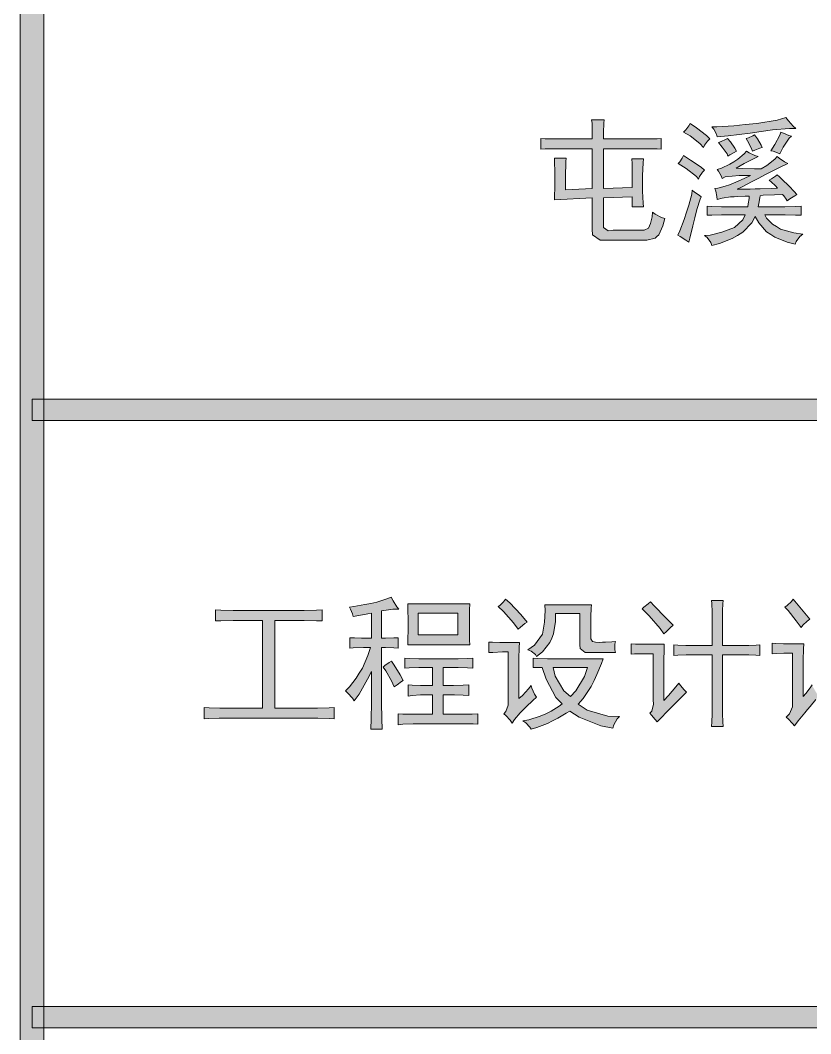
# Model space of a CAD drawing. Header units: millimetres. Extents: x 0 to 414, y 0 to 292.
# Drawn here: x 354.72 to 370.5, y 211.47 to 231.7 of the extents above; entities that cross this region are included whole.
import ezdxf

# ---------------------------------------------------------------- set-up
doc = ezdxf.new("R2010")
doc.units = ezdxf.units.MM

msp = doc.modelspace()

# ---------------------------------------------------------------- hatches: boundary and pattern name
h = msp.add_hatch(color=0)
h.dxf.hatch_style = 2
h.paths.add_polyline_path([(355.194306, 9.846028), (354.721583, 9.846028), (354.721583, 282.620861), (355.194306, 282.620861)])
h = msp.add_hatch(color=0)
h.dxf.hatch_style = 2
h.paths.add_polyline_path([(366.137472, 229.326722), (366.137472, 229.450194), (366.133944, 229.640694), (366.126889, 229.71125), (366.373833, 229.71125), (366.366778, 229.644222), (366.36325, 229.453722), (366.36325, 229.326722), (367.280472, 229.326722), (367.31575, 229.326722), (367.435694, 229.33025), (367.513306, 229.337306), (367.513306, 229.122111), (367.435694, 229.129167), (367.31575, 229.132694), (367.280472, 229.132694), (366.36325, 229.132694), (366.36325, 228.335417), (366.938278, 228.356583), (366.938278, 228.554139), (366.93475, 228.839889), (366.927694, 228.931611), (367.164056, 228.931611), (367.153472, 228.846944), (367.142889, 228.6), (367.142889, 228.44125), (367.142889, 228.2825), (367.153472, 228.046139), (367.164056, 227.972056), (366.938278, 227.972056), (366.938278, 228.173139), (366.36325, 228.151972), (366.36325, 227.629861), (366.36325, 227.559306), (366.4585, 227.495806), (366.55375, 227.502861), (367.118194, 227.502861), (367.178167, 227.502861), (367.259306, 227.548722), (367.280472, 227.594583), (367.301639, 227.636917), (367.333389, 227.7745), (367.343972, 227.866222), (367.396889, 227.823889), (367.520361, 227.756861), (367.587389, 227.735694), (367.545056, 227.594583), (367.467444, 227.414667), (367.428639, 227.379389), (367.393361, 227.344111), (367.227556, 227.308833), (367.097028, 227.308833), (366.447917, 227.308833), (366.29975, 227.305306), (366.144528, 227.411139), (366.137472, 227.524028), (366.137472, 228.151972), (365.382528, 228.109639), (365.386056, 228.169611), (365.393111, 228.370694), (365.393111, 228.515333), (365.393111, 228.6635), (365.386056, 228.878694), (365.382528, 228.942194), (365.615361, 228.942194), (365.611833, 228.878694), (365.604778, 228.564722), (365.604778, 228.31425), (366.137472, 228.335417), (366.137472, 229.132694), (365.477778, 229.132694), (365.382528, 229.132694), (365.199083, 229.129167), (365.114417, 229.122111), (365.114417, 229.337306), (365.199083, 229.33025), (365.382528, 229.326722), (365.477778, 229.326722)])
h = msp.add_hatch(color=0)
h.dxf.hatch_style = 2
h.paths.add_polyline_path([(368.091861, 229.633639), (368.218861, 229.548972), (368.416417, 229.39375), (368.483444, 229.326722), (368.441111, 229.284389), (368.377611, 229.199722), (368.356444, 229.153861), (368.285889, 229.235), (368.091861, 229.390222), (367.961333, 229.464306), (368.003667, 229.506639), (368.067167, 229.591306)])
h = msp.add_hatch(color=0)
h.dxf.hatch_style = 2
h.paths.add_polyline_path([(370.201472, 229.538389), (370.078, 229.538389), (369.735806, 229.506639), (369.513556, 229.474889), (369.291306, 229.443139), (368.853861, 229.390222), (368.635139, 229.369056), (368.6175, 229.421972), (368.564583, 229.524278), (368.525778, 229.570139), (368.628083, 229.570139), (368.963222, 229.591306), (369.192528, 229.612472), (369.425361, 229.633639), (369.827528, 229.704194), (370.000389, 229.753583), (370.053306, 229.690083), (370.152083, 229.580722)])
h = msp.add_hatch(color=0)
h.dxf.hatch_style = 2
h.paths.add_polyline_path([(369.3795, 229.411389), (369.439472, 229.33025), (369.513556, 229.20325), (369.531194, 229.153861), (369.481806, 229.13975), (369.386556, 229.100944), (369.337167, 229.079778), (369.326583, 229.118583), (369.263083, 229.245583), (369.210167, 229.337306), (369.259556, 229.351417), (369.344222, 229.390222)])
h = msp.add_hatch(color=0)
h.dxf.hatch_style = 2
h.paths.add_polyline_path([(370.116806, 229.379639), (370.067417, 229.340833), (369.951, 229.164444), (369.880444, 229.026861), (369.838111, 229.048028), (369.749917, 229.079778), (369.700528, 229.090361), (369.781667, 229.213833), (369.880444, 229.400806), (369.901611, 229.464306), (369.958056, 229.439611), (370.063889, 229.39375)])
h = msp.add_hatch(color=0)
h.dxf.hatch_style = 2
h.paths.add_polyline_path([(368.836222, 229.337306), (368.896194, 229.26675), (368.984389, 229.13975), (369.019667, 229.079778), (368.970278, 229.058611), (368.885611, 229.01275), (368.846806, 228.984528), (368.832694, 229.026861), (368.733917, 229.160917), (368.656306, 229.252639), (368.709222, 229.273806), (368.800944, 229.316139)])
h = msp.add_hatch(color=0)
h.dxf.hatch_style = 2
h.paths.add_polyline_path([(369.22075, 229.079778), (369.270139, 229.048028), (369.386556, 228.995111), (369.453583, 228.973944), (369.397139, 228.952778), (369.171361, 228.836361), (369.009083, 228.741111), (369.129028, 228.734056), (369.3795, 228.727), (369.510028, 228.727), (369.626444, 228.797556), (369.785194, 228.921028), (369.827528, 228.973944), (369.869861, 228.942194), (369.979222, 228.871639), (370.042722, 228.836361), (369.8875, 228.762278), (369.598222, 228.617639), (369.464167, 228.547083), (369.333639, 228.476528), (369.114917, 228.367167), (369.03025, 228.324833), (369.107861, 228.324833), (369.291306, 228.324833), (369.390083, 228.328361), (369.492389, 228.331889), (369.718167, 228.338944), (369.838111, 228.346), (369.795778, 228.391861), (369.711111, 228.473), (369.668778, 228.50475), (369.718167, 228.532972), (369.795778, 228.585889), (369.827528, 228.610583), (369.876917, 228.56825), (369.972167, 228.476528), (370.021556, 228.430667), (370.067417, 228.381278), (370.169722, 228.275444), (370.222639, 228.215472), (370.180306, 228.194306), (370.085056, 228.130806), (370.032139, 228.088472), (370.010972, 228.127278), (369.961583, 228.190778), (369.933361, 228.215472), (369.774611, 228.211944), (369.552361, 228.201361), (369.488861, 228.194306), (369.481806, 228.148444), (369.464167, 228.035556), (369.453583, 227.972056), (369.891028, 227.972056), (369.98275, 227.972056), (370.190889, 227.975583), (370.307306, 227.982639), (370.307306, 227.802722), (370.197944, 227.80625), (369.989806, 227.813306), (369.891028, 227.813306), (369.584111, 227.813306), (369.619389, 227.74275), (369.739333, 227.626333), (369.816944, 227.576944), (369.898083, 227.527556), (370.159139, 227.453472), (370.339056, 227.428778), (370.282611, 227.379389), (370.208528, 227.277083), (370.190889, 227.224167), (370.032139, 227.2665), (369.785194, 227.365278), (369.700528, 227.418194), (369.615861, 227.471111), (369.460639, 227.651028), (369.390083, 227.778028), (369.323056, 227.651028), (369.146667, 227.464056), (369.040833, 227.400556), (368.931472, 227.340583), (368.677472, 227.241806), (368.525778, 227.203), (368.504611, 227.262972), (368.430528, 227.358222), (368.377611, 227.397028), (368.4905, 227.407611), (368.726861, 227.464056), (368.853861, 227.513444), (368.977333, 227.559306), (369.146667, 227.711), (369.189, 227.813306), (368.815056, 227.813306), (368.719806, 227.813306), (368.525778, 227.80625), (368.430528, 227.802722), (368.430528, 227.982639), (368.525778, 227.975583), (368.719806, 227.972056), (368.815056, 227.972056), (369.241917, 227.972056), (369.2525, 228.032028), (369.270139, 228.137861), (369.273667, 228.183722), (369.192528, 228.183722), (369.040833, 228.180194), (368.970278, 228.173139), (368.899722, 228.169611), (368.730389, 228.141389), (368.635139, 228.120222), (368.628083, 228.180194), (368.603389, 228.286028), (368.582222, 228.335417), (368.645722, 228.346), (368.790361, 228.384806), (368.875028, 228.413028), (368.956167, 228.444778), (369.167833, 228.5365), (369.294833, 228.6), (369.072583, 228.6), (368.790361, 228.56825), (368.730389, 228.5365), (368.709222, 228.589417), (368.659833, 228.681139), (368.635139, 228.716417), (368.719806, 228.744639), (368.885611, 228.82225), (368.963222, 228.871639), (369.044361, 228.924556), (369.171361, 229.026861)])
h = msp.add_hatch(color=0)
h.dxf.hatch_style = 2
h.paths.add_polyline_path([(367.961333, 228.995111), (368.102444, 228.903389), (368.310583, 228.762278), (368.377611, 228.705833), (368.342333, 228.6635), (368.282361, 228.575306), (368.261194, 228.525917), (368.218861, 228.578833), (368.01425, 228.734056), (367.8555, 228.836361), (367.883722, 228.868111), (367.936639, 228.945722)])
h = msp.add_hatch(color=0)
h.dxf.hatch_style = 2
h.paths.add_polyline_path([(368.314111, 228.173139), (368.292944, 228.127278), (368.229444, 227.915611), (368.187111, 227.753333), (368.144778, 227.591056), (368.084806, 227.347639), (368.067167, 227.2665), (368.003667, 227.308833), (367.894306, 227.379389), (367.844917, 227.407611), (367.88725, 227.492278), (367.975444, 227.721583), (368.021306, 227.866222), (368.067167, 228.007333), (368.123611, 228.226056), (368.134194, 228.303667), (368.180056, 228.264861), (368.271778, 228.201361)])
h = msp.add_hatch(color=0)
h.dxf.hatch_style = 2
h.paths.add_polyline_path([(404.237472, 224.130306), (404.237472, 223.706972), (354.957944, 223.706972), (354.957944, 224.130306)])
h = msp.add_hatch(color=0)
h.dxf.hatch_style = 2
h.paths.add_polyline_path([(361.290306, 219.981639), (361.382028, 219.992222), (361.597222, 220.031028), (361.717167, 220.055722), (361.837111, 220.080417), (362.038194, 220.143917), (362.122861, 220.182722), (362.161667, 220.108639), (362.239278, 219.988694), (362.278083, 219.939306), (362.239278, 219.942833), (362.158139, 219.942833), (362.115806, 219.93225), (362.073472, 219.925194), (361.98175, 219.911083), (361.932361, 219.904028), (361.932361, 219.36075), (362.009972, 219.36075), (362.175778, 219.367806), (362.263972, 219.371333), (362.263972, 219.163194), (362.175778, 219.166722), (362.009972, 219.173778), (361.932361, 219.173778), (361.932361, 218.196583), (361.932361, 218.076639), (361.939417, 217.748556), (361.942944, 217.543944), (361.720694, 217.543944), (361.72775, 217.748556), (361.731278, 218.069583), (361.731278, 218.186), (361.731278, 218.697528), (361.653667, 218.542306), (361.484333, 218.245972), (361.389083, 218.108389), (361.350278, 218.164833), (361.262083, 218.263611), (361.212694, 218.309472), (361.290306, 218.387083), (361.427889, 218.563472), (361.487861, 218.66225), (361.551361, 218.761028), (361.660722, 219.018556), (361.710111, 219.173778), (361.572528, 219.173778), (361.367917, 219.166722), (361.300889, 219.163194), (361.300889, 219.371333), (361.396139, 219.367806), (361.533722, 219.36075), (361.576056, 219.36075), (361.731278, 219.36075), (361.731278, 219.861694), (361.660722, 219.844056), (361.477278, 219.812306), (361.367917, 219.794667), (361.350278, 219.844056), (361.311472, 219.939306)])
h = msp.add_hatch(color=0)
h.dxf.hatch_style = 2
h.paths.add_polyline_path([(364.405333, 220.136861), (364.493528, 220.066306), (364.71225, 219.837), (364.83925, 219.681778), (364.793389, 219.657083), (364.705194, 219.583), (364.659333, 219.540667), (364.567611, 219.667667), (364.366528, 219.893444), (364.260694, 219.992222), (364.295972, 220.016917), (364.366528, 220.087472)])
h = msp.add_hatch(color=0)
h.dxf.hatch_style = 2
h.paths.add_polyline_path([(368.532833, 219.216111), (368.532833, 219.7735), (368.532833, 219.882861), (368.525778, 220.055722), (368.518722, 220.115694), (368.751556, 220.115694), (368.748028, 220.045139), (368.740972, 219.914611), (368.740972, 219.861694), (368.740972, 219.216111), (369.196056, 219.216111), (369.263083, 219.216111), (369.407722, 219.223167), (369.485333, 219.230222), (369.485333, 219.018556), (369.400667, 219.022083), (369.263083, 219.029139), (369.206639, 219.029139), (368.740972, 219.029139), (368.740972, 217.921417), (368.740972, 217.854389), (368.748028, 217.692111), (368.751556, 217.596861), (368.518722, 217.596861), (368.525778, 217.692111), (368.532833, 217.847333), (368.532833, 217.907306), (368.532833, 219.029139), (368.098917, 219.029139), (368.01425, 219.029139), (367.848444, 219.022083), (367.767306, 219.018556), (367.767306, 219.230222), (367.848444, 219.223167), (368.003667, 219.216111), (368.07775, 219.216111)])
h = msp.add_hatch(color=0)
h.dxf.hatch_style = 2
h.paths.add_polyline_path([(370.307306, 219.572417), (370.212056, 219.706472), (370.049778, 219.911083), (369.98275, 219.981639), (370.028611, 220.016917), (370.113278, 220.094528), (370.152083, 220.136861), (370.483694, 219.738222), (370.42725, 219.699417), (370.339056, 219.618278)])
h = msp.add_hatch(color=0)
h.dxf.hatch_style = 2
h.paths.add_polyline_path([(360.256667, 219.914611), (360.390722, 219.914611), (360.634139, 219.921667), (360.747028, 219.928722), (360.747028, 219.706472), (360.634139, 219.71), (360.390722, 219.717056), (360.256667, 219.717056), (359.801583, 219.717056), (359.801583, 217.96375), (360.524778, 217.96375), (360.651778, 217.96375), (360.884611, 217.970806), (360.990444, 217.974333), (360.990444, 217.752083), (360.884611, 217.759139), (360.658833, 217.766194), (360.535361, 217.766194), (358.817333, 217.766194), (358.693861, 217.766194), (358.482194, 217.759139), (358.394, 217.752083), (358.394, 217.974333), (358.48925, 217.970806), (358.704444, 217.96375), (358.827917, 217.96375), (359.558167, 217.96375), (359.558167, 219.717056), (359.117194, 219.717056), (358.972556, 219.717056), (358.722083, 219.71), (358.61625, 219.706472), (358.61625, 219.928722), (358.722083, 219.921667), (358.972556, 219.914611), (359.117194, 219.914611)])
h = msp.add_hatch(color=0)
h.paths.add_polyline_path([(363.69625, 220.048667), (363.689194, 219.928722), (363.685667, 219.706472), (363.685667, 219.604167), (363.685667, 219.512444), (363.689194, 219.321944), (363.69625, 219.230222), (362.454472, 219.230222), (362.458, 219.332528), (362.465056, 219.533611), (362.465056, 219.628861), (362.465056, 219.720583), (362.458, 219.93225), (362.454472, 220.048667)])
h.paths.add_polyline_path([(363.452833, 219.427778), (363.452833, 219.861694), (362.666139, 219.861694), (362.666139, 219.427778)])
h = msp.add_hatch(color=0)
h.dxf.hatch_style = 2
h.paths.add_polyline_path([(366.091611, 219.075), (365.996361, 219.075), (365.897583, 219.152611), (365.890528, 219.230222), (365.890528, 219.851111), (365.403694, 219.851111), (365.403694, 219.695889), (365.368417, 219.448944), (365.333139, 219.36075), (365.294333, 219.272556), (365.142639, 219.089111), (365.026222, 218.997389), (365.005056, 219.036194), (364.916861, 219.099694), (364.849833, 219.127917), (364.987417, 219.223167), (365.146167, 219.438361), (365.163806, 219.561833), (365.184972, 219.681778), (365.199083, 219.914611), (365.192028, 220.0275), (366.123361, 220.0275), (366.119833, 219.960472), (366.112778, 219.794667), (366.112778, 219.695889), (366.112778, 219.396028), (366.112778, 219.350167), (366.144528, 219.29725), (366.176278, 219.290194), (366.2045, 219.279611), (366.292694, 219.276083), (366.345611, 219.279611), (366.402056, 219.279611), (366.529056, 219.290194), (366.603139, 219.293722), (366.589028, 219.240806), (366.589028, 219.127917), (366.603139, 219.075)])
h = msp.add_hatch(color=0)
h.dxf.hatch_style = 2
h.paths.add_polyline_path([(367.301639, 220.083944), (367.372194, 220.009861), (367.6015, 219.777028), (367.756722, 219.618278), (367.703806, 219.572417), (367.612083, 219.48775), (367.566222, 219.448944), (367.495667, 219.554778), (367.276944, 219.80525), (367.132306, 219.949889), (367.171111, 219.978111), (367.255778, 220.045139)])
h = msp.add_hatch(color=0)
h.dxf.hatch_style = 2
h.paths.add_polyline_path([(364.684028, 219.272556), (364.676972, 219.173778), (364.673444, 218.951528), (364.673444, 218.828056), (364.673444, 218.15425), (364.744, 218.21775), (364.867472, 218.351806), (364.916861, 218.418833), (364.930972, 218.362389), (364.987417, 218.245972), (365.026222, 218.186), (364.955667, 218.118972), (364.821611, 217.991972), (364.761639, 217.932), (364.698139, 217.8685), (364.588778, 217.737972), (364.539389, 217.663889), (364.500583, 217.727389), (364.415917, 217.819111), (364.373583, 217.854389), (364.415917, 217.896722), (364.461778, 218.023722), (364.461778, 218.108389), (364.461778, 219.085583), (364.345361, 219.085583), (364.151333, 219.078528), (364.073722, 219.075), (364.073722, 219.283139), (364.144278, 219.279611), (364.295972, 219.272556), (364.373583, 219.272556)])
h = msp.add_hatch(color=0)
h.dxf.hatch_style = 2
h.paths.add_polyline_path([(367.576806, 219.240806), (367.573278, 219.134972), (367.566222, 218.912722), (367.566222, 218.796306), (367.566222, 218.118972), (367.661472, 218.214222), (367.809639, 218.387083), (367.866083, 218.464694), (367.897833, 218.418833), (367.975444, 218.330639), (368.021306, 218.284778), (367.710861, 217.974333), (367.640306, 217.903778), (367.499194, 217.759139), (367.432167, 217.688583), (367.393361, 217.737972), (367.322806, 217.826167), (367.287528, 217.864972), (367.326333, 217.907306), (367.361611, 218.041361), (367.354556, 218.129556), (367.354556, 219.050306), (367.206389, 219.050306), (366.984139, 219.046778), (366.913583, 219.039722), (366.913583, 219.251389), (367.001778, 219.244333), (367.121722, 219.240806), (367.157, 219.240806)])
h = msp.add_hatch(color=0)
h.dxf.hatch_style = 2
h.paths.add_polyline_path([(370.007444, 217.787361), (370.074472, 217.854389), (370.137972, 217.991972), (370.137972, 218.062528), (370.137972, 219.060889), (370.039194, 219.060889), (369.961583, 219.060889), (369.806361, 219.057361), (369.72875, 219.050306), (369.72875, 219.261972), (369.802833, 219.254917), (369.958056, 219.251389), (370.039194, 219.251389), (370.360222, 219.251389), (370.356694, 219.145556), (370.349639, 218.923306), (370.349639, 218.806889), (370.349639, 218.196583), (370.399028, 218.256556), (370.487222, 218.372972), (370.526028, 218.429417), (370.55425, 218.369444), (370.621278, 218.256556), (370.660083, 218.207167), (370.600111, 218.136611), (370.487222, 217.999028), (370.434306, 217.935528), (370.381389, 217.872028), (370.250861, 217.70975), (370.17325, 217.610972), (370.134444, 217.660361), (370.049778, 217.748556)])
h = msp.add_hatch(color=0)
h.dxf.hatch_style = 2
h.paths.add_polyline_path([(362.133444, 218.905667), (362.186361, 218.824528), (362.302778, 218.6305), (362.366278, 218.517611), (362.331, 218.496444), (362.242806, 218.429417), (362.186361, 218.387083), (362.133444, 218.507028), (362.020556, 218.708111), (361.967639, 218.785722), (361.999389, 218.813944), (362.084056, 218.873917)])
h = msp.add_hatch(color=0)
h.dxf.hatch_style = 2
h.paths.add_polyline_path([(363.375222, 218.951528), (363.463417, 218.951528), (363.650389, 218.958583), (363.752694, 218.962111), (363.752694, 218.764556), (363.650389, 218.768083), (363.463417, 218.775139), (363.375222, 218.775139), (363.163556, 218.775139), (363.163556, 218.418833), (363.287028, 218.418833), (363.368167, 218.418833), (363.562194, 218.425889), (363.675083, 218.429417), (363.675083, 218.21775), (363.562194, 218.224806), (363.385806, 218.231861), (363.318778, 218.231861), (363.163556, 218.231861), (363.163556, 217.843806), (363.428139, 217.843806), (363.530444, 217.843806), (363.738583, 217.847333), (363.851472, 217.854389), (363.851472, 217.642722), (363.763278, 217.649778), (363.551611, 217.653306), (363.428139, 217.653306), (362.687306, 217.653306), (362.563833, 217.653306), (362.355694, 217.642722), (362.263972, 217.632139), (362.263972, 217.854389), (362.355694, 217.847333), (362.563833, 217.843806), (362.687306, 217.843806), (362.951889, 217.843806), (362.951889, 218.231861), (362.796667, 218.231861), (362.708472, 218.231861), (362.542667, 218.21775), (362.465056, 218.207167), (362.465056, 218.429417), (362.542667, 218.425889), (362.708472, 218.418833), (362.796667, 218.418833), (362.951889, 218.418833), (362.951889, 218.775139), (362.7755, 218.775139), (362.676722, 218.775139), (362.486222, 218.768083), (362.398028, 218.764556), (362.398028, 218.962111), (362.486222, 218.958583), (362.676722, 218.951528), (362.7755, 218.951528)])
h = msp.add_hatch(color=0)
h.paths.add_polyline_path([(364.959194, 218.962111), (365.047389, 218.958583), (365.248472, 218.951528), (365.357833, 218.951528), (366.356194, 218.951528), (366.324444, 218.85275), (366.232722, 218.634028), (366.176278, 218.514083), (366.116306, 218.394139), (365.957556, 218.157778), (365.858778, 218.041361), (366.035167, 217.924944), (366.447917, 217.805), (366.68075, 217.797944), (366.634889, 217.748556), (366.567861, 217.632139), (366.546694, 217.565111), (366.306806, 217.6145), (365.879944, 217.787361), (365.692972, 217.907306), (365.618889, 217.864972), (365.449556, 217.766194), (365.34725, 217.713278), (365.248472, 217.660361), (365.033278, 217.575694), (364.916861, 217.543944), (364.892167, 217.586278), (364.811028, 217.670944), (364.751056, 217.70975), (364.871, 217.730917), (365.100306, 217.805), (365.209667, 217.854389), (365.319028, 217.903778), (365.481306, 218.002556), (365.53775, 218.051944), (365.414278, 218.178944), (365.216722, 218.542306), (365.139111, 218.775139), (364.959194, 218.775139)])
h.paths.add_polyline_path([(365.703556, 218.196583), (365.812917, 218.309472), (365.985778, 218.595222), (366.04575, 218.775139), (365.357833, 218.775139), (365.396639, 218.602278), (365.5695, 218.313)])
h = msp.add_hatch(color=0)
h.dxf.hatch_style = 2
h.paths.add_polyline_path([(404.237472, 212.008861), (404.237472, 211.585528), (354.957944, 211.585528), (354.957944, 212.008861)])

# ---------------------------------------------------------------- linework, layer by layer
at = {"color": 0, "lineweight": 0}
for points in [[(355.194306, 9.846028), (354.721583, 9.846028), (354.721583, 282.620861), (355.194306, 282.620861)], [(366.137472, 229.326722), (366.137472, 229.450194), (366.133944, 229.640694), (366.126889, 229.71125), (366.373833, 229.71125), (366.366778, 229.644222), (366.36325, 229.453722), (366.36325, 229.326722), (367.280472, 229.326722), (367.31575, 229.326722), (367.435694, 229.33025), (367.513306, 229.337306), (367.513306, 229.122111), (367.435694, 229.129167), (367.31575, 229.132694), (367.280472, 229.132694), (366.36325, 229.132694), (366.36325, 228.335417), (366.938278, 228.356583), (366.938278, 228.554139), (366.93475, 228.839889), (366.927694, 228.931611), (367.164056, 228.931611), (367.153472, 228.846944), (367.142889, 228.6), (367.142889, 228.44125), (367.142889, 228.2825), (367.153472, 228.046139), (367.164056, 227.972056), (366.938278, 227.972056), (366.938278, 228.173139), (366.36325, 228.151972), (366.36325, 227.629861), (366.36325, 227.559306), (366.4585, 227.495806), (366.55375, 227.502861), (367.118194, 227.502861), (367.178167, 227.502861), (367.259306, 227.548722), (367.280472, 227.594583), (367.301639, 227.636917), (367.333389, 227.7745), (367.343972, 227.866222), (367.396889, 227.823889), (367.520361, 227.756861), (367.587389, 227.735694), (367.545056, 227.594583), (367.467444, 227.414667), (367.428639, 227.379389), (367.393361, 227.344111), (367.227556, 227.308833), (367.097028, 227.308833), (366.447917, 227.308833), (366.29975, 227.305306), (366.144528, 227.411139), (366.137472, 227.524028), (366.137472, 228.151972), (365.382528, 228.109639), (365.386056, 228.169611), (365.393111, 228.370694), (365.393111, 228.515333), (365.393111, 228.6635), (365.386056, 228.878694), (365.382528, 228.942194), (365.615361, 228.942194), (365.611833, 228.878694), (365.604778, 228.564722), (365.604778, 228.31425), (366.137472, 228.335417), (366.137472, 229.132694), (365.477778, 229.132694), (365.382528, 229.132694), (365.199083, 229.129167), (365.114417, 229.122111), (365.114417, 229.337306), (365.199083, 229.33025), (365.382528, 229.326722), (365.477778, 229.326722)], [(368.091861, 229.633639), (368.218861, 229.548972), (368.416417, 229.39375), (368.483444, 229.326722), (368.441111, 229.284389), (368.377611, 229.199722), (368.356444, 229.153861), (368.285889, 229.235), (368.091861, 229.390222), (367.961333, 229.464306), (368.003667, 229.506639), (368.067167, 229.591306)], [(370.201472, 229.538389), (370.078, 229.538389), (369.735806, 229.506639), (369.513556, 229.474889), (369.291306, 229.443139), (368.853861, 229.390222), (368.635139, 229.369056), (368.6175, 229.421972), (368.564583, 229.524278), (368.525778, 229.570139), (368.628083, 229.570139), (368.963222, 229.591306), (369.192528, 229.612472), (369.425361, 229.633639), (369.827528, 229.704194), (370.000389, 229.753583), (370.053306, 229.690083), (370.152083, 229.580722)], [(369.3795, 229.411389), (369.439472, 229.33025), (369.513556, 229.20325), (369.531194, 229.153861), (369.481806, 229.13975), (369.386556, 229.100944), (369.337167, 229.079778), (369.326583, 229.118583), (369.263083, 229.245583), (369.210167, 229.337306), (369.259556, 229.351417), (369.344222, 229.390222)], [(370.116806, 229.379639), (370.067417, 229.340833), (369.951, 229.164444), (369.880444, 229.026861), (369.838111, 229.048028), (369.749917, 229.079778), (369.700528, 229.090361), (369.781667, 229.213833), (369.880444, 229.400806), (369.901611, 229.464306), (369.958056, 229.439611), (370.063889, 229.39375)], [(368.836222, 229.337306), (368.896194, 229.26675), (368.984389, 229.13975), (369.019667, 229.079778), (368.970278, 229.058611), (368.885611, 229.01275), (368.846806, 228.984528), (368.832694, 229.026861), (368.733917, 229.160917), (368.656306, 229.252639), (368.709222, 229.273806), (368.800944, 229.316139)], [(369.22075, 229.079778), (369.270139, 229.048028), (369.386556, 228.995111), (369.453583, 228.973944), (369.397139, 228.952778), (369.171361, 228.836361), (369.009083, 228.741111), (369.129028, 228.734056), (369.3795, 228.727), (369.510028, 228.727), (369.626444, 228.797556), (369.785194, 228.921028), (369.827528, 228.973944), (369.869861, 228.942194), (369.979222, 228.871639), (370.042722, 228.836361), (369.8875, 228.762278), (369.598222, 228.617639), (369.464167, 228.547083), (369.333639, 228.476528), (369.114917, 228.367167), (369.03025, 228.324833), (369.107861, 228.324833), (369.291306, 228.324833), (369.390083, 228.328361), (369.492389, 228.331889), (369.718167, 228.338944), (369.838111, 228.346), (369.795778, 228.391861), (369.711111, 228.473), (369.668778, 228.50475), (369.718167, 228.532972), (369.795778, 228.585889), (369.827528, 228.610583), (369.876917, 228.56825), (369.972167, 228.476528), (370.021556, 228.430667), (370.067417, 228.381278), (370.169722, 228.275444), (370.222639, 228.215472), (370.180306, 228.194306), (370.085056, 228.130806), (370.032139, 228.088472), (370.010972, 228.127278), (369.961583, 228.190778), (369.933361, 228.215472), (369.774611, 228.211944), (369.552361, 228.201361), (369.488861, 228.194306), (369.481806, 228.148444), (369.464167, 228.035556), (369.453583, 227.972056), (369.891028, 227.972056), (369.98275, 227.972056), (370.190889, 227.975583), (370.307306, 227.982639), (370.307306, 227.802722), (370.197944, 227.80625), (369.989806, 227.813306), (369.891028, 227.813306), (369.584111, 227.813306), (369.619389, 227.74275), (369.739333, 227.626333), (369.816944, 227.576944), (369.898083, 227.527556), (370.159139, 227.453472), (370.339056, 227.428778), (370.282611, 227.379389), (370.208528, 227.277083), (370.190889, 227.224167), (370.032139, 227.2665), (369.785194, 227.365278), (369.700528, 227.418194), (369.615861, 227.471111), (369.460639, 227.651028), (369.390083, 227.778028), (369.323056, 227.651028), (369.146667, 227.464056), (369.040833, 227.400556), (368.931472, 227.340583), (368.677472, 227.241806), (368.525778, 227.203), (368.504611, 227.262972), (368.430528, 227.358222), (368.377611, 227.397028), (368.4905, 227.407611), (368.726861, 227.464056), (368.853861, 227.513444), (368.977333, 227.559306), (369.146667, 227.711), (369.189, 227.813306), (368.815056, 227.813306), (368.719806, 227.813306), (368.525778, 227.80625), (368.430528, 227.802722), (368.430528, 227.982639), (368.525778, 227.975583), (368.719806, 227.972056), (368.815056, 227.972056), (369.241917, 227.972056), (369.2525, 228.032028), (369.270139, 228.137861), (369.273667, 228.183722), (369.192528, 228.183722), (369.040833, 228.180194), (368.970278, 228.173139), (368.899722, 228.169611), (368.730389, 228.141389), (368.635139, 228.120222), (368.628083, 228.180194), (368.603389, 228.286028), (368.582222, 228.335417), (368.645722, 228.346), (368.790361, 228.384806), (368.875028, 228.413028), (368.956167, 228.444778), (369.167833, 228.5365), (369.294833, 228.6), (369.072583, 228.6), (368.790361, 228.56825), (368.730389, 228.5365), (368.709222, 228.589417), (368.659833, 228.681139), (368.635139, 228.716417), (368.719806, 228.744639), (368.885611, 228.82225), (368.963222, 228.871639), (369.044361, 228.924556), (369.171361, 229.026861)], [(367.961333, 228.995111), (368.102444, 228.903389), (368.310583, 228.762278), (368.377611, 228.705833), (368.342333, 228.6635), (368.282361, 228.575306), (368.261194, 228.525917), (368.218861, 228.578833), (368.01425, 228.734056), (367.8555, 228.836361), (367.883722, 228.868111), (367.936639, 228.945722)], [(368.314111, 228.173139), (368.292944, 228.127278), (368.229444, 227.915611), (368.187111, 227.753333), (368.144778, 227.591056), (368.084806, 227.347639), (368.067167, 227.2665), (368.003667, 227.308833), (367.894306, 227.379389), (367.844917, 227.407611), (367.88725, 227.492278), (367.975444, 227.721583), (368.021306, 227.866222), (368.067167, 228.007333), (368.123611, 228.226056), (368.134194, 228.303667), (368.180056, 228.264861), (368.271778, 228.201361)], [(404.237472, 224.130306), (404.237472, 223.706972), (354.957944, 223.706972), (354.957944, 224.130306)], [(361.290306, 219.981639), (361.382028, 219.992222), (361.597222, 220.031028), (361.717167, 220.055722), (361.837111, 220.080417), (362.038194, 220.143917), (362.122861, 220.182722), (362.161667, 220.108639), (362.239278, 219.988694), (362.278083, 219.939306), (362.239278, 219.942833), (362.158139, 219.942833), (362.115806, 219.93225), (362.073472, 219.925194), (361.98175, 219.911083), (361.932361, 219.904028), (361.932361, 219.36075), (362.009972, 219.36075), (362.175778, 219.367806), (362.263972, 219.371333), (362.263972, 219.163194), (362.175778, 219.166722), (362.009972, 219.173778), (361.932361, 219.173778), (361.932361, 218.196583), (361.932361, 218.076639), (361.939417, 217.748556), (361.942944, 217.543944), (361.720694, 217.543944), (361.72775, 217.748556), (361.731278, 218.069583), (361.731278, 218.186), (361.731278, 218.697528), (361.653667, 218.542306), (361.484333, 218.245972), (361.389083, 218.108389), (361.350278, 218.164833), (361.262083, 218.263611), (361.212694, 218.309472), (361.290306, 218.387083), (361.427889, 218.563472), (361.487861, 218.66225), (361.551361, 218.761028), (361.660722, 219.018556), (361.710111, 219.173778), (361.572528, 219.173778), (361.367917, 219.166722), (361.300889, 219.163194), (361.300889, 219.371333), (361.396139, 219.367806), (361.533722, 219.36075), (361.576056, 219.36075), (361.731278, 219.36075), (361.731278, 219.861694), (361.660722, 219.844056), (361.477278, 219.812306), (361.367917, 219.794667), (361.350278, 219.844056), (361.311472, 219.939306)], [(364.405333, 220.136861), (364.493528, 220.066306), (364.71225, 219.837), (364.83925, 219.681778), (364.793389, 219.657083), (364.705194, 219.583), (364.659333, 219.540667), (364.567611, 219.667667), (364.366528, 219.893444), (364.260694, 219.992222), (364.295972, 220.016917), (364.366528, 220.087472)], [(368.532833, 219.216111), (368.532833, 219.7735), (368.532833, 219.882861), (368.525778, 220.055722), (368.518722, 220.115694), (368.751556, 220.115694), (368.748028, 220.045139), (368.740972, 219.914611), (368.740972, 219.861694), (368.740972, 219.216111), (369.196056, 219.216111), (369.263083, 219.216111), (369.407722, 219.223167), (369.485333, 219.230222), (369.485333, 219.018556), (369.400667, 219.022083), (369.263083, 219.029139), (369.206639, 219.029139), (368.740972, 219.029139), (368.740972, 217.921417), (368.740972, 217.854389), (368.748028, 217.692111), (368.751556, 217.596861), (368.518722, 217.596861), (368.525778, 217.692111), (368.532833, 217.847333), (368.532833, 217.907306), (368.532833, 219.029139), (368.098917, 219.029139), (368.01425, 219.029139), (367.848444, 219.022083), (367.767306, 219.018556), (367.767306, 219.230222), (367.848444, 219.223167), (368.003667, 219.216111), (368.07775, 219.216111)], [(370.307306, 219.572417), (370.212056, 219.706472), (370.049778, 219.911083), (369.98275, 219.981639), (370.028611, 220.016917), (370.113278, 220.094528), (370.152083, 220.136861), (370.483694, 219.738222), (370.42725, 219.699417), (370.339056, 219.618278)], [(360.256667, 219.914611), (360.390722, 219.914611), (360.634139, 219.921667), (360.747028, 219.928722), (360.747028, 219.706472), (360.634139, 219.71), (360.390722, 219.717056), (360.256667, 219.717056), (359.801583, 219.717056), (359.801583, 217.96375), (360.524778, 217.96375), (360.651778, 217.96375), (360.884611, 217.970806), (360.990444, 217.974333), (360.990444, 217.752083), (360.884611, 217.759139), (360.658833, 217.766194), (360.535361, 217.766194), (358.817333, 217.766194), (358.693861, 217.766194), (358.482194, 217.759139), (358.394, 217.752083), (358.394, 217.974333), (358.48925, 217.970806), (358.704444, 217.96375), (358.827917, 217.96375), (359.558167, 217.96375), (359.558167, 219.717056), (359.117194, 219.717056), (358.972556, 219.717056), (358.722083, 219.71), (358.61625, 219.706472), (358.61625, 219.928722), (358.722083, 219.921667), (358.972556, 219.914611), (359.117194, 219.914611)], [(363.69625, 220.048667), (363.689194, 219.928722), (363.685667, 219.706472), (363.685667, 219.604167), (363.685667, 219.512444), (363.689194, 219.321944), (363.69625, 219.230222), (362.454472, 219.230222), (362.458, 219.332528), (362.465056, 219.533611), (362.465056, 219.628861), (362.465056, 219.720583), (362.458, 219.93225), (362.454472, 220.048667)], [(366.091611, 219.075), (365.996361, 219.075), (365.897583, 219.152611), (365.890528, 219.230222), (365.890528, 219.851111), (365.403694, 219.851111), (365.403694, 219.695889), (365.368417, 219.448944), (365.333139, 219.36075), (365.294333, 219.272556), (365.142639, 219.089111), (365.026222, 218.997389), (365.005056, 219.036194), (364.916861, 219.099694), (364.849833, 219.127917), (364.987417, 219.223167), (365.146167, 219.438361), (365.163806, 219.561833), (365.184972, 219.681778), (365.199083, 219.914611), (365.192028, 220.0275), (366.123361, 220.0275), (366.119833, 219.960472), (366.112778, 219.794667), (366.112778, 219.695889), (366.112778, 219.396028), (366.112778, 219.350167), (366.144528, 219.29725), (366.176278, 219.290194), (366.2045, 219.279611), (366.292694, 219.276083), (366.345611, 219.279611), (366.402056, 219.279611), (366.529056, 219.290194), (366.603139, 219.293722), (366.589028, 219.240806), (366.589028, 219.127917), (366.603139, 219.075)], [(367.301639, 220.083944), (367.372194, 220.009861), (367.6015, 219.777028), (367.756722, 219.618278), (367.703806, 219.572417), (367.612083, 219.48775), (367.566222, 219.448944), (367.495667, 219.554778), (367.276944, 219.80525), (367.132306, 219.949889), (367.171111, 219.978111), (367.255778, 220.045139)], [(363.452833, 219.427778), (363.452833, 219.861694), (362.666139, 219.861694), (362.666139, 219.427778)], [(364.684028, 219.272556), (364.676972, 219.173778), (364.673444, 218.951528), (364.673444, 218.828056), (364.673444, 218.15425), (364.744, 218.21775), (364.867472, 218.351806), (364.916861, 218.418833), (364.930972, 218.362389), (364.987417, 218.245972), (365.026222, 218.186), (364.955667, 218.118972), (364.821611, 217.991972), (364.761639, 217.932), (364.698139, 217.8685), (364.588778, 217.737972), (364.539389, 217.663889), (364.500583, 217.727389), (364.415917, 217.819111), (364.373583, 217.854389), (364.415917, 217.896722), (364.461778, 218.023722), (364.461778, 218.108389), (364.461778, 219.085583), (364.345361, 219.085583), (364.151333, 219.078528), (364.073722, 219.075), (364.073722, 219.283139), (364.144278, 219.279611), (364.295972, 219.272556), (364.373583, 219.272556)], [(367.576806, 219.240806), (367.573278, 219.134972), (367.566222, 218.912722), (367.566222, 218.796306), (367.566222, 218.118972), (367.661472, 218.214222), (367.809639, 218.387083), (367.866083, 218.464694), (367.897833, 218.418833), (367.975444, 218.330639), (368.021306, 218.284778), (367.710861, 217.974333), (367.640306, 217.903778), (367.499194, 217.759139), (367.432167, 217.688583), (367.393361, 217.737972), (367.322806, 217.826167), (367.287528, 217.864972), (367.326333, 217.907306), (367.361611, 218.041361), (367.354556, 218.129556), (367.354556, 219.050306), (367.206389, 219.050306), (366.984139, 219.046778), (366.913583, 219.039722), (366.913583, 219.251389), (367.001778, 219.244333), (367.121722, 219.240806), (367.157, 219.240806)], [(362.133444, 218.905667), (362.186361, 218.824528), (362.302778, 218.6305), (362.366278, 218.517611), (362.331, 218.496444), (362.242806, 218.429417), (362.186361, 218.387083), (362.133444, 218.507028), (362.020556, 218.708111), (361.967639, 218.785722), (361.999389, 218.813944), (362.084056, 218.873917)], [(363.375222, 218.951528), (363.463417, 218.951528), (363.650389, 218.958583), (363.752694, 218.962111), (363.752694, 218.764556), (363.650389, 218.768083), (363.463417, 218.775139), (363.375222, 218.775139), (363.163556, 218.775139), (363.163556, 218.418833), (363.287028, 218.418833), (363.368167, 218.418833), (363.562194, 218.425889), (363.675083, 218.429417), (363.675083, 218.21775), (363.562194, 218.224806), (363.385806, 218.231861), (363.318778, 218.231861), (363.163556, 218.231861), (363.163556, 217.843806), (363.428139, 217.843806), (363.530444, 217.843806), (363.738583, 217.847333), (363.851472, 217.854389), (363.851472, 217.642722), (363.763278, 217.649778), (363.551611, 217.653306), (363.428139, 217.653306), (362.687306, 217.653306), (362.563833, 217.653306), (362.355694, 217.642722), (362.263972, 217.632139), (362.263972, 217.854389), (362.355694, 217.847333), (362.563833, 217.843806), (362.687306, 217.843806), (362.951889, 217.843806), (362.951889, 218.231861), (362.796667, 218.231861), (362.708472, 218.231861), (362.542667, 218.21775), (362.465056, 218.207167), (362.465056, 218.429417), (362.542667, 218.425889), (362.708472, 218.418833), (362.796667, 218.418833), (362.951889, 218.418833), (362.951889, 218.775139), (362.7755, 218.775139), (362.676722, 218.775139), (362.486222, 218.768083), (362.398028, 218.764556), (362.398028, 218.962111), (362.486222, 218.958583), (362.676722, 218.951528), (362.7755, 218.951528)], [(364.959194, 218.962111), (365.047389, 218.958583), (365.248472, 218.951528), (365.357833, 218.951528), (366.356194, 218.951528), (366.324444, 218.85275), (366.232722, 218.634028), (366.176278, 218.514083), (366.116306, 218.394139), (365.957556, 218.157778), (365.858778, 218.041361), (366.035167, 217.924944), (366.447917, 217.805), (366.68075, 217.797944), (366.634889, 217.748556), (366.567861, 217.632139), (366.546694, 217.565111), (366.306806, 217.6145), (365.879944, 217.787361), (365.692972, 217.907306), (365.618889, 217.864972), (365.449556, 217.766194), (365.34725, 217.713278), (365.248472, 217.660361), (365.033278, 217.575694), (364.916861, 217.543944), (364.892167, 217.586278), (364.811028, 217.670944), (364.751056, 217.70975), (364.871, 217.730917), (365.100306, 217.805), (365.209667, 217.854389), (365.319028, 217.903778), (365.481306, 218.002556), (365.53775, 218.051944), (365.414278, 218.178944), (365.216722, 218.542306), (365.139111, 218.775139), (364.959194, 218.775139)], [(365.703556, 218.196583), (365.812917, 218.309472), (365.985778, 218.595222), (366.04575, 218.775139), (365.357833, 218.775139), (365.396639, 218.602278), (365.5695, 218.313)], [(404.237472, 212.008861), (404.237472, 211.585528), (354.957944, 211.585528), (354.957944, 212.008861)]]:
    msp.add_lwpolyline(points, close=True, dxfattribs=at)
msp.add_lwpolyline([(370.600111, 218.136611), (370.487222, 217.999028), (370.434306, 217.935528), (370.381389, 217.872028), (370.250861, 217.70975), (370.17325, 217.610972), (370.134444, 217.660361), (370.049778, 217.748556), (370.007444, 217.787361), (370.074472, 217.854389), (370.137972, 217.991972), (370.137972, 218.062528), (370.137972, 219.060889), (370.039194, 219.060889), (369.961583, 219.060889), (369.806361, 219.057361), (369.72875, 219.050306), (369.72875, 219.261972), (369.802833, 219.254917), (369.958056, 219.251389), (370.039194, 219.251389), (370.360222, 219.251389), (370.356694, 219.145556), (370.349639, 218.923306), (370.349639, 218.806889), (370.349639, 218.196583), (370.399028, 218.256556), (370.487222, 218.372972), (370.526028, 218.429417)], dxfattribs=at)

doc.saveas('drawing.dxf')
